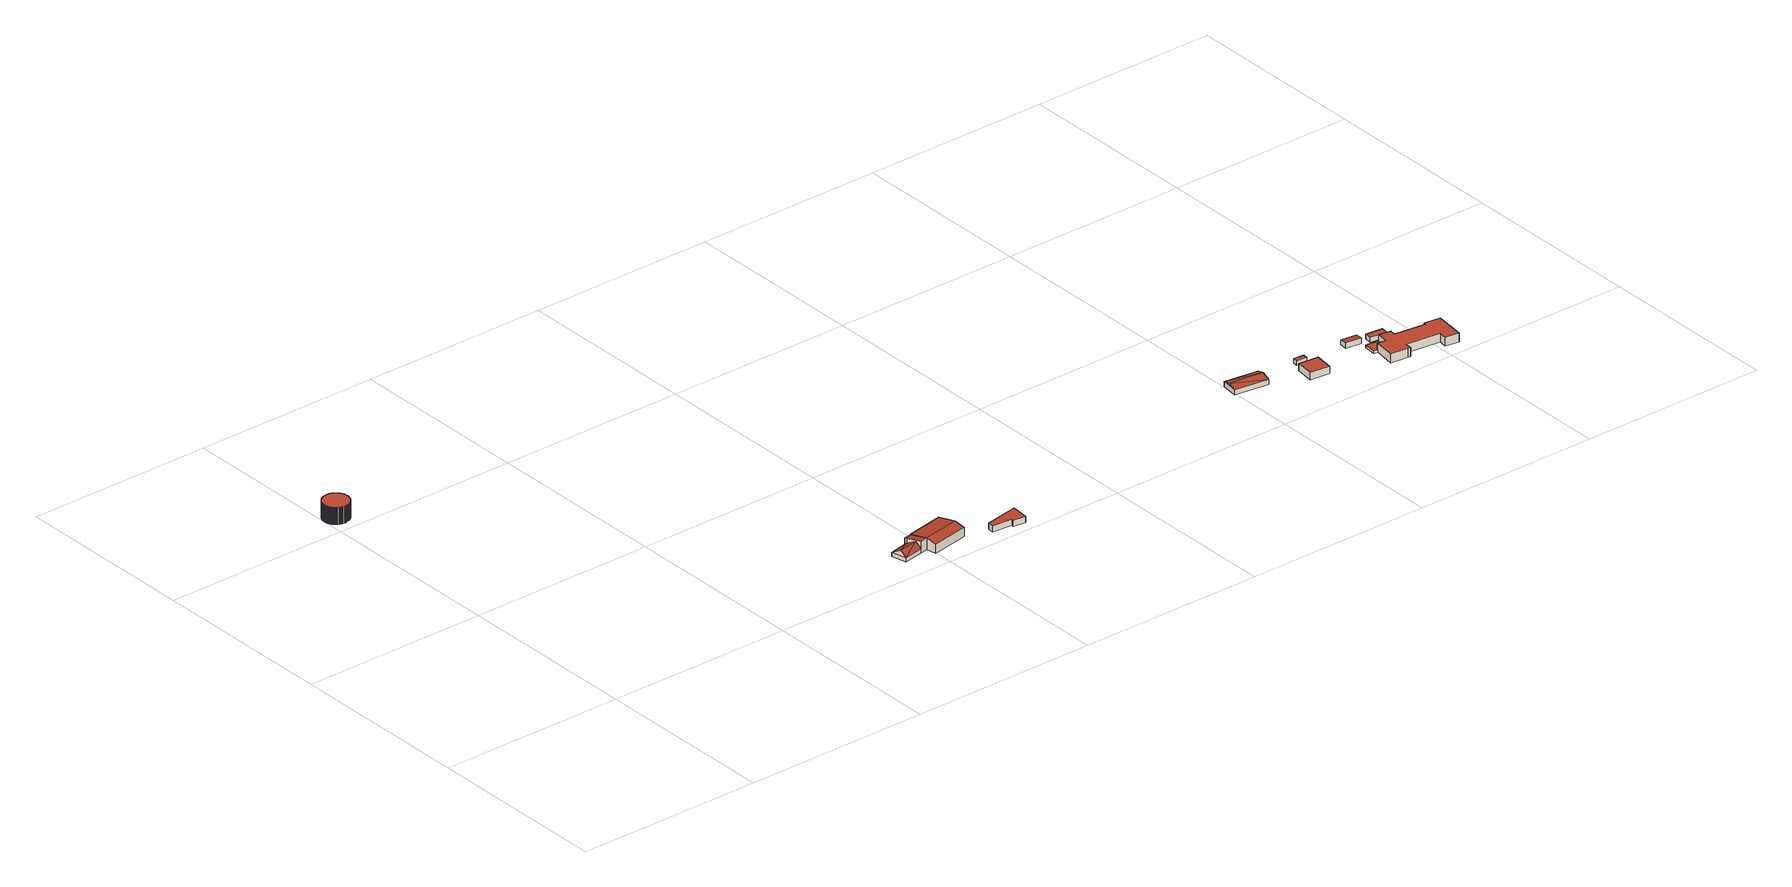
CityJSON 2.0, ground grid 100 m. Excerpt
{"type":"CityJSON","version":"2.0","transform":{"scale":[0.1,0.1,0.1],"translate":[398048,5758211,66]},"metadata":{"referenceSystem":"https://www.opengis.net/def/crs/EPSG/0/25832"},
"CityObjects":{
"building1":{"type":"Building","attributes":{"Gemeindeschluessel":"05515000","Geometrietyp2DReferenz":"3000","function":"51003_1201","roofType":"1000","measuredHeight":9},"geometry":[{"type":"Solid","lod":"2","boundaries":[[[[0,1,2,3]],[[4,5,1,0]],[[6,7,5,4]],[[8,9,7,6]],[[10,11,9,8]],[[12,13,11,10]],[[14,15,13,12]],[[16,17,15,14]],[[18,19,17,16]],[[20,21,19,18]],[[22,23,21,20]],[[24,25,23,22]],[[26,27,25,24]],[[28,29,27,26]],[[30,31,29,28]],[[32,33,31,30]],[[34,35,33,32]],[[36,37,35,34]],[[38,39,37,36]],[[40,41,39,38]],[[42,43,41,40]],[[44,45,43,42]],[[46,47,45,44]],[[48,49,47,46]],[[50,51,49,48]],[[52,53,51,50]],[[54,55,53,52]],[[56,57,55,54]],[[58,59,57,56]],[[60,61,59,58]],[[62,63,61,60]],[[64,65,63,62]],[[66,67,65,64]],[[68,69,67,66]],[[70,71,69,68]],[[72,73,71,70]],[[74,75,73,72]],[[76,77,75,74]],[[78,79,77,76]],[[80,81,79,78]],[[82,83,81,80]],[[84,85,83,82]],[[86,87,85,84]],[[88,89,87,86]],[[90,91,89,88]],[[92,93,91,90]],[[94,95,93,92]],[[96,97,95,94]],[[98,99,97,96]],[[100,101,99,98]],[[102,103,101,100]],[[104,105,103,102]],[[106,107,105,104]],[[108,109,107,106]],[[110,111,109,108]],[[112,113,111,110]],[[114,115,113,112]],[[116,117,115,114]],[[118,119,117,116]],[[120,121,119,118]],[[122,123,121,120]],[[124,125,123,122]],[[126,127,125,124]],[[128,129,127,126]],[[130,131,129,128]],[[132,133,131,130]],[[134,135,133,132]],[[136,137,135,134]],[[138,139,137,136]],[[140,141,139,138]],[[142,143,141,140]],[[144,145,143,142]],[[146,147,145,144]],[[148,149,147,146]],[[150,151,149,148]],[[152,153,151,150]],[[154,155,153,152]],[[156,157,155,154]],[[158,159,157,156]],[[160,161,159,158]],[[162,163,161,160]],[[164,165,163,162]],[[166,167,165,164]],[[3,2,167,166]],[[164,162,160,158,156,154,152,150,148,146,144,142,140,138,136,134,132,130,128,126,124,122,120,118,116,114,112,110,108,106,104,102,100,98,96,94,92,90,88,86,84,82,80,78,76,74,72,70,68,66,64,62,60,58,56,54,52,50,48,46,44,42,40,38,36,34,32,30,28,26,24,22,20,18,16,14,12,10,8,6,4,0,3,166]],[[1,5,7,9,11,13,15,17,19,21,23,25,27,29,31,33,35,37,39,41,43,45,47,49,51,53,55,57,59,61,63,65,67,69,71,73,75,77,79,81,83,85,87,89,91,93,95,97,99,101,103,105,107,109,111,113,115,117,119,121,123,125,127,129,131,133,135,137,139,141,143,145,147,149,151,153,155,157,159,161,163,165,167,2]]]],"semantics":{"surfaces":[{"type":"WallSurface"},{"type":"RoofSurface"},{"type":"GroundSurface"}],"values":[[0,0,0,0,0,0,0,0,0,0,0,0,0,0,0,0,0,0,0,0,0,0,0,0,0,0,0,0,0,0,0,0,0,0,0,0,0,0,0,0,0,0,0,0,0,0,0,0,0,0,0,0,0,0,0,0,0,0,0,0,0,0,0,0,0,0,0,0,0,0,0,0,0,0,0,0,0,0,0,0,0,0,0,0,1,2]]}}]},
"building2":{"type":"Building","attributes":{"Gemeindeschluessel":"05515000","Geometrietyp2DReferenz":"3000","function":"31001_2000"},"children":["building2-1","building2-2","building2-3"]},
"building2-1":{"type":"BuildingPart","attributes":{"roofType":"3100","measuredHeight":6.29},"parents":["building2"],"geometry":[{"type":"Solid","lod":"2","boundaries":[[[[168,169,170,171,172]],[[173,174,169,168]],[[175,176,174,173]],[[177,178,176,175]],[[179,180,178,177]],[[181,182,180,179]],[[183,184,182,181]],[[175,173,168,172,183,177]],[[181,179,177,183]],[[170,169,174,176,178,180,182,184]],[[171,183,172]],[[170,184,183,171]]]],"semantics":{"surfaces":[{"type":"WallSurface"},{"type":"RoofSurface"},{"type":"GroundSurface"},{"type":"ClosureSurface"}],"values":[[0,0,0,0,0,0,0,1,1,2,0,3]]}}]},
"building2-2":{"type":"BuildingPart","attributes":{"roofType":"2100","measuredHeight":6.21},"parents":["building2"],"geometry":[{"type":"Solid","lod":"2","boundaries":[[[[185,186,187,188,189]],[[171,170,186,185]],[[190,191,192,184,183]],[[171,185,189,190,183]],[[187,186,170,184,192]],[[188,193,191,190,189]],[[187,192,191,188]],[[191,193,188]],[[170,171,183,184]]]],"semantics":{"surfaces":[{"type":"WallSurface"},{"type":"RoofSurface"},{"type":"GroundSurface"},{"type":"ClosureSurface"}],"values":[[0,0,0,1,2,0,3,3,3]]}}]},
"building2-3":{"type":"BuildingPart","attributes":{"roofType":"3100","measuredHeight":5.22},"parents":["building2"],"geometry":[{"type":"Solid","lod":"2","boundaries":[[[[194,195,192,191]],[[196,197,195,194]],[[188,187,197,196]],[[194,198,196]],[[194,191,193]],[[193,198,194]],[[198,193,188]],[[188,196,198]],[[195,197,187,192]],[[187,188,191,192]],[[188,193,191]]]],"semantics":{"surfaces":[{"type":"WallSurface"},{"type":"RoofSurface"},{"type":"GroundSurface"},{"type":"ClosureSurface"}],"values":[[0,0,0,0,1,1,1,1,2,3,3]]}}]},
"building3":{"type":"Building","attributes":{"Gemeindeschluessel":"05515000","Geometrietyp2DReferenz":"3000","function":"31001_2460","roofType":"1000","measuredHeight":3.3},"geometry":[{"type":"Solid","lod":"2","boundaries":[[[[199,200,201,202]],[[203,204,200,199]],[[205,206,204,203]],[[207,208,206,205]],[[209,210,208,207]],[[202,201,210,209]],[[207,205,203,199,202,209]],[[200,204,206,208,210,201]]]],"semantics":{"surfaces":[{"type":"WallSurface"},{"type":"RoofSurface"},{"type":"GroundSurface"}],"values":[[0,0,0,0,0,0,1,2]]}}]},
"building4":{"type":"Building","attributes":{"Gemeindeschluessel":"05515000","Geometrietyp2DReferenz":"3000","function":"31001_2740","roofType":"3100","measuredHeight":3.95},"geometry":[{"type":"Solid","lod":"2","boundaries":[[[[211,212,213,214]],[[215,216,212,211]],[[217,218,216,215]],[[214,213,218,217]],[[211,219,215]],[[217,220,214]],[[214,220,219]],[[219,211,214]],[[220,217,215]],[[215,219,220]],[[212,216,218,213]]]],"semantics":{"surfaces":[{"type":"WallSurface"},{"type":"RoofSurface"},{"type":"GroundSurface"}],"values":[[0,0,0,0,0,0,1,1,1,1,2]]}}]},
"building5":{"type":"Building","attributes":{"Gemeindeschluessel":"05515000","Geometrietyp2DReferenz":"3000","function":"31001_2000","roofType":"1000","measuredHeight":3.91},"geometry":[{"type":"Solid","lod":"2","boundaries":[[[[221,222,223,224]],[[225,226,222,221]],[[227,228,226,225]],[[224,223,228,227]],[[225,221,224,227]],[[222,226,228,223]]]],"semantics":{"surfaces":[{"type":"WallSurface"},{"type":"RoofSurface"},{"type":"GroundSurface"}],"values":[[0,0,0,0,1,2]]}}]},
"building6":{"type":"Building","attributes":{"Gemeindeschluessel":"05515000","Geometrietyp2DReferenz":"3000","function":"31001_2460","roofType":"1000","measuredHeight":2.52},"address":[{"country":"Germany","locality":"Münster","thoroughfareNumber":"110","thoroughfareName":"Havixbecker Straße"}],"geometry":[{"type":"Solid","lod":"2","boundaries":[[[[229,230,231,232]],[[233,234,230,229]],[[235,236,234,233]],[[232,231,236,235]],[[233,229,232,235]],[[230,234,236,231]]]],"semantics":{"surfaces":[{"type":"WallSurface"},{"type":"RoofSurface"},{"type":"GroundSurface"}],"values":[[0,0,0,0,1,2]]}}]},
"building7":{"type":"Building","attributes":{"Gemeindeschluessel":"05515000","Geometrietyp2DReferenz":"3000","function":"31001_1310","roofType":"2100","measuredHeight":2.9},"geometry":[{"type":"Solid","lod":"2","boundaries":[[[[237,238,239,240]],[[241,242,238,237]],[[243,244,242,241]],[[240,239,244,243]],[[241,237,240,243]],[[238,242,244,239]]]],"semantics":{"surfaces":[{"type":"WallSurface"},{"type":"RoofSurface"},{"type":"GroundSurface"}],"values":[[0,0,0,0,1,2]]}}]},
"building8":{"type":"Building","attributes":{"Gemeindeschluessel":"05515000","Geometrietyp2DReferenz":"3000","function":"31001_1000","roofType":"1000","measuredHeight":1.24},"geometry":[{"type":"Solid","lod":"2","boundaries":[[[[245,246,247,248]],[[249,250,246,245]],[[251,252,250,249]],[[253,254,252,251]],[[255,256,254,253]],[[257,258,256,255]],[[259,260,258,257]],[[248,247,260,259]],[[257,255,253,251,249,245,248,259]],[[246,250,252,254,256,258,260,247]]]],"semantics":{"surfaces":[{"type":"WallSurface"},{"type":"RoofSurface"},{"type":"GroundSurface"}],"values":[[0,0,0,0,0,0,0,0,1,2]]}}]},
"building9":{"type":"Building","attributes":{"Gemeindeschluessel":"05515000","Geometrietyp2DReferenz":"3000","function":"31001_2460","roofType":"1000","measuredHeight":2.52},"geometry":[{"type":"Solid","lod":"2","boundaries":[[[[261,262,263,264]],[[265,266,262,261]],[[267,268,266,265]],[[264,263,268,267]],[[265,261,264,267]],[[262,266,268,263]]]],"semantics":{"surfaces":[{"type":"WallSurface"},{"type":"RoofSurface"},{"type":"GroundSurface"}],"values":[[0,0,0,0,1,2]]}}]},
"building10":{"type":"Building","attributes":{"Gemeindeschluessel":"05515000","Geometrietyp2DReferenz":"3000","function":"31001_1000","roofType":"1000","measuredHeight":4.72},"address":[{"country":"Germany","locality":"Münster","thoroughfareNumber":"11","thoroughfareName":"Hohenholter Straße"}],"geometry":[{"type":"Solid","lod":"2","boundaries":[[[[269,270,271,272]],[[273,274,270,269]],[[275,276,274,273]],[[277,278,276,275]],[[279,280,278,277]],[[281,282,280,279]],[[283,284,282,281]],[[285,286,284,283]],[[287,288,286,285]],[[289,290,288,287]],[[291,292,290,289]],[[293,294,292,291]],[[295,296,294,293]],[[297,298,296,295]],[[299,300,298,297]],[[301,302,300,299]],[[303,304,302,301]],[[272,271,304,303]],[[301,299,297,295,293,291,289,287,285,283,281,279,277,275,273,269,272,303]],[[270,274,276,278,280,282,284,286,288,290,292,294,296,298,300,302,304,271]]]],"semantics":{"surfaces":[{"type":"WallSurface"},{"type":"RoofSurface"},{"type":"GroundSurface"}],"values":[[0,0,0,0,0,0,0,0,0,0,0,0,0,0,0,0,0,0,1,2]]}}]}
},
"vertices":[
[137,2102,96],[137,2102,6],[139,2108,6],[139,2108,96],[136,2097,96],[136,2097,6],[134,2092,96],[134,2092,6],[131,2086,96],[131,2086,6],[128,2081,96],[128,2081,6],[124,2076,96],[124,2076,6],[119,2071,96],[119,2071,6],[114,2067,96],[114,2067,6],[109,2063,96],[109,2063,6],[103,2059,96],[103,2059,6],[98,2056,96],[98,2056,6],[91,2054,96],[91,2054,6],[85,2053,96],[85,2053,6],[79,2052,96],[79,2052,6],[72,2051,96],[72,2051,6],[66,2051,96],[66,2051,6],[60,2052,96],[60,2052,6],[55,2053,96],[55,2053,6],[49,2055,96],[49,2055,6],[44,2057,96],[44,2057,6],[40,2059,96],[40,2059,6],[35,2061,96],[35,2061,6],[31,2064,96],[31,2064,6],[28,2067,96],[28,2067,6],[24,2070,96],[24,2070,6],[21,2072,96],[21,2072,6],[19,2075,96],[19,2075,6],[16,2078,96],[16,2078,6],[14,2081,96],[14,2081,6],[12,2084,96],[12,2084,6],[12,2085,96],[12,2085,6],[11,2086,96],[11,2086,6],[10,2089,96],[10,2089,6],[8,2093,96],[8,2093,6],[7,2096,96],[7,2096,6],[5,2100,96],[5,2100,6],[4,2104,96],[4,2104,6],[4,2108,96],[4,2108,6],[3,2113,96],[3,2113,6],[3,2118,96],[3,2118,6],[3,2123,96],[3,2123,6],[3,2128,96],[3,2128,6],[4,2133,96],[4,2133,6],[5,2139,96],[5,2139,6],[7,2144,96],[7,2144,6],[10,2150,96],[10,2150,6],[12,2155,96],[12,2155,6],[16,2160,96],[16,2160,6],[20,2165,96],[20,2165,6],[25,2170,96],[25,2170,6],[30,2174,96],[30,2174,6],[35,2178,96],[35,2178,6],[41,2181,96],[41,2181,6],[47,2184,96],[47,2184,6],[53,2186,96],[53,2186,6],[59,2187,96],[59,2187,6],[66,2188,96],[66,2188,6],[72,2188,96],[72,2188,6],[78,2188,96],[78,2188,6],[84,2187,96],[84,2187,6],[89,2186,96],[89,2186,6],[95,2184,96],[95,2184,6],[100,2182,96],[100,2182,6],[104,2180,96],[104,2180,6],[108,2177,96],[108,2177,6],[112,2174,96],[112,2174,6],[116,2171,96],[116,2171,6],[119,2169,96],[119,2169,6],[122,2166,96],[122,2166,6],[124,2163,96],[124,2163,6],[127,2160,96],[127,2160,6],[129,2157,96],[129,2157,6],[130,2154,96],[130,2154,6],[132,2151,96],[132,2151,6],[134,2148,96],[134,2148,6],[135,2144,96],[135,2144,6],[136,2140,96],[136,2140,6],[137,2137,96],[137,2137,6],[138,2132,96],[138,2132,6],[139,2128,96],[139,2128,6],[139,2123,96],[139,2123,6],[140,2118,96],[140,2118,6],[139,2113,96],[139,2113,6],
[2153,265,70],[2153,265,22],[1954,228,22],[1954,228,66],[1954,228,70],[2162,218,77],[2162,218,22],[2164,219,77],[2164,219,22],[2173,170,84],[2173,170,22],[2183,116,70],[2183,116,22],[1982,79,70],[1982,79,22],[1972,133,84],[1972,133,22],
[1912,220,66],[1912,220,22],[1914,209,22],[1914,209,44],[1914,209,68],[1932,125,84],[1932,125,44],[1932,125,22],[1925,155,74],
[1825,103,44],[1825,103,22],[1808,187,44],[1808,187,22],[1819,133,74],
[2304,87,64],[2304,87,31],[2301,53,31],[2301,53,64],[2483,119,64],[2483,119,31],[2474,25,64],[2474,25,31],[2406,32,64],[2406,32,31],[2407,43,64],[2407,43,31],
[3939,286,84],[3939,286,57],[4122,263,57],[4122,263,84],[3950,376,84],[3950,376,57],[4133,353,84],[4133,353,57],[3944,331,97],[4127,308,97],
[4295,169,98],[4295,169,59],[4401,156,59],[4401,156,98],[4307,269,98],[4307,269,59],[4413,256,98],[4413,256,59],
[4331,312,84],[4331,312,58],[4386,305,58],[4386,305,84],[4334,339,84],[4334,339,58],[4389,332,84],[4389,332,58],
[4613,336,82],[4613,336,58],[4607,292,58],[4607,292,87],[4698,325,82],[4698,325,58],[4693,282,87],[4693,282,58],
[4676,171,72],[4676,171,59],[4696,168,59],[4696,168,72],[4685,239,72],[4685,239,59],[4754,231,72],[4754,231,59],[4753,227,72],[4753,227,59],[4750,227,72],[4750,227,59],[4742,166,72],[4742,166,59],[4696,172,72],[4696,172,59],
[4730,261,84],[4730,261,59],[4821,249,59],[4821,249,84],[4735,301,84],[4735,301,59],[4825,290,84],[4825,290,59],
[4681,54,107],[4681,54,60],[4773,42,60],[4773,42,107],[4696,168,107],[4696,168,60],[4696,172,107],[4696,172,60],[4742,166,107],[4742,166,60],[4750,227,107],[4750,227,60],[4753,227,107],[4753,227,60],[4816,219,107],[4816,219,60],[4812,187,107],[4812,187,60],[4982,165,107],[4982,165,60],[4984,178,107],[4984,178,60],[5069,167,107],[5069,167,60],[5048,3,107],[5048,3,60],[4974,13,107],[4974,13,60],[4979,55,107],[4979,55,60],[4793,78,107],[4793,78,60],[4789,41,107],[4789,41,60],[4773,43,107],[4773,43,60]
]}
